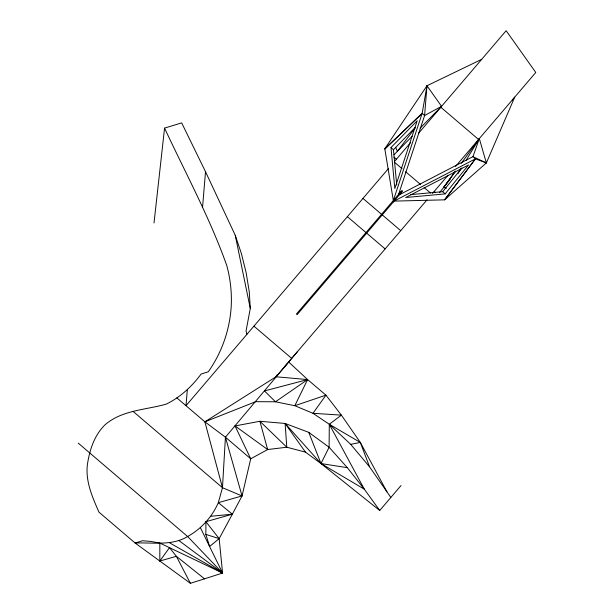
<?xml version="1.0" encoding="UTF-8"?>
<svg xmlns="http://www.w3.org/2000/svg" width="614" height="614" viewBox="0 0 614 614"><rect width="100%" height="100%" fill="white"/><g stroke="black" fill="none" stroke-linecap="round" stroke-linejoin="round"><path stroke-width="0.92" d="M401.042 485.52L379.721 510.487L364.309 489.189L347.34 467.684L329.096 447.245L308.75 432.34L285.103 423.46L259.906 421.273L235.039 425.932L250.719 458.781L242.039 495.951L232.353 514.194L205.928 521.693L219.16 538.647L222.575 573.046L204.531 578.841L176.379 556.299L159.824 561.035L159.84 543.045L150.276 541.371L142.525 540.734L135.141 543.045L98.969 512.16C92.422 497.225 85.476 481.683 87.341 464.951C89.514 450.369 94.049 435.817 104.687 425.126C121.626 410.014 145.579 410.029 166.379 404.089C180.362 397.128 191.844 386.582 201.085 374.079L208.284 371.769C221.969 352.421 230.02 329.219 231.263 305.549C231.854 292.049 230.334 278.495 226.743 265.471C209.911 218.062 185.789 173.624 164.56 128.111L181.667 122.884L205.513 171.72L235.239 235.277L241.432 253.697L246.122 272.578L249.269 291.796L250.289 308.466L246.076 330.846L246.828 334.446M297.644 351.392L225.43 437.191L222.468 487.708L218.323 502.674L232.353 514.194L219.16 538.647L209.597 546.506L205.843 534.395L205.928 521.693M481.706 59.335L426.968 85.753L424.612 115.516L398.417 194.891M187.293 390.074L185.996 405.7L388.462 168.551M202.566 207.102L205.513 171.72M154.014 222.943L164.56 128.111M441.566 106.352L424.612 115.516L422.156 113.36L384.794 148.772L393.336 200.54L422.156 113.36L426.968 85.753L441.566 106.352L420.129 128.165M461.244 163.347L479.327 138.587L486.349 162.933L475.428 158.857L394.042 201.108L444.59 199.842L486.349 162.933L514.724 97.127L512.36 100.136M276.776 375.093L275.978 376.781L204.876 421.818L222.468 487.708L242.039 495.951L225.43 437.191L204.876 421.818L176.855 397.895M379.721 510.487L320.984 463.547L329.096 447.245L329.304 424.274L341.369 415.133L325.934 395.163L307.622 379.567L288.618 361.976M204.531 578.841L190.378 583.3L135.141 543.045C152.64 542.254 171.79 546.168 187.631 536.521C201.285 528.892 212.06 517.019 218.323 502.674L242.039 495.951M458.052 173.516L461.022 168.643M465.972 160.515L479.327 138.587L472.957 156.647L399.514 194.707L398.816 194.116M384.794 148.772L426.968 85.753M159.824 561.035L169.487 547.657L176.379 556.299L190.378 583.3M446.355 188.191L443.722 187.331L454.966 171.897M443.722 187.331L455.588 171.083M445.012 199.343L475.428 158.857L472.957 156.647L486.349 162.933M444.59 199.842L475.428 158.857M415.333 127.712L397.35 151.343L395.715 147.337M439.67 192.481L450.231 179.065M410.766 194.615L442.694 191.675L461.866 167.952M445.165 193.886L468.536 164.966L405.724 197.516L445.165 193.886L442.694 191.675M394.656 161.298L410.636 142.578M418.403 133.476L506.151 30.7L535.769 72.475L455.542 166.448M296.362 314.122L401.986 190.401M297.053 314.713L402.677 191M427.083 199.78L275.978 376.781L307.622 379.567L294.797 405.708L275.479 401.786L255.746 401.671L204.876 421.818M432.502 193.433L447.944 175.351M284.589 366.681L286.968 363.91M390.988 147.567L417.198 120.743L394.817 188.544L390.988 147.567L393.444 149.724L396.744 184.975M393.444 149.724L415.072 127.589M394.027 154.72L412.086 136.346M385.001 148.956L422.156 113.36M386.943 491.822L369.544 466.817L360.326 442.433L341.369 415.133L312.971 413.299L325.934 395.163L294.797 405.708L312.971 413.299L329.304 424.274L350.686 444.344L360.326 442.433L386.943 491.822L390.834 497.47M210.848 516.267L232.353 514.194M305.45 452.119L286.792 447.222L285.103 423.46L305.45 452.119L320.984 463.547L347.34 467.684M205.843 534.395L219.16 538.647M159.84 543.045L222.575 573.046L200.433 527.756M169.518 542.776L222.575 573.046L187.631 536.521L78.231 443.124M360.326 442.433L329.304 424.274L364.309 489.189L320.984 463.547L285.103 423.46M235.039 425.932L267.65 449.548L286.792 447.222L259.906 421.273L267.65 449.548L250.719 458.781L225.43 437.191M178.904 540.566L222.575 573.046M440.806 107.235L478.567 139.478M393.935 157.13L396.406 159.241M434.175 191.476L435.426 192.55M394.84 162.541L402.047 168.696M405.654 171.767L420.621 184.545M424.136 187.554L430.475 192.965M400.719 191.883L401.418 192.474M399.491 193.326L400.19 193.917M394.188 199.535L395.216 200.425M392.53 201.476L393.221 202.075M362.958 198.422L400.719 230.664M347.37 216.673L385.132 248.916M253.92 326.134L291.688 358.376M133.207 411.503L222.468 487.708M350.686 444.344L369.544 466.817M308.75 432.34L320.984 463.547M235.239 235.277L250.289 308.466M307.622 379.567L275.479 401.786L264.465 390.941L307.622 379.567"/></g></svg>
